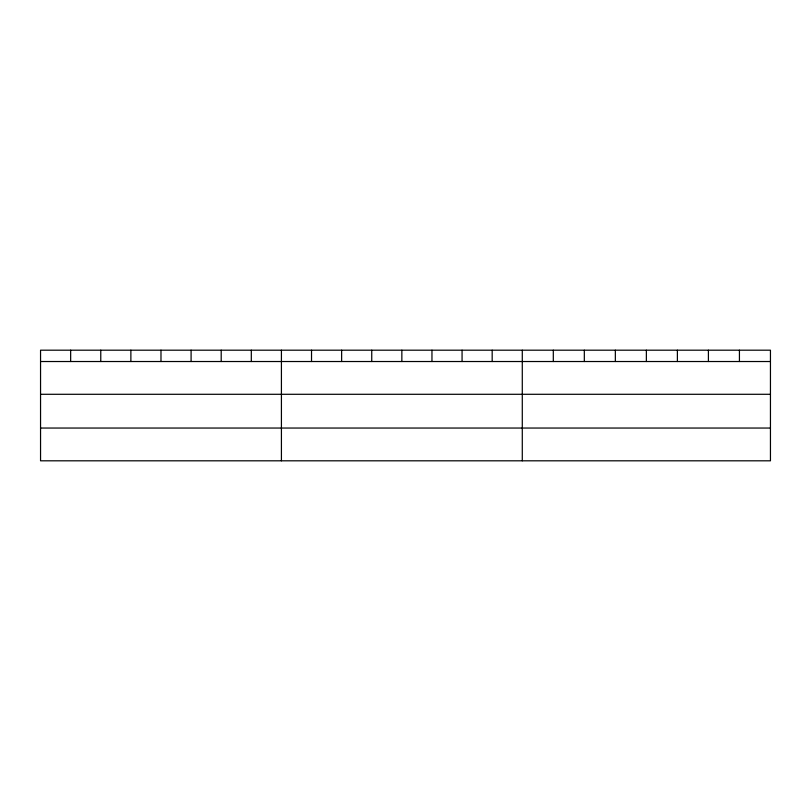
<?xml version="1.0" encoding="UTF-8"?>
<svg xmlns="http://www.w3.org/2000/svg" width="811" height="811" viewBox="0 0 811 811"><rect width="100%" height="100%" fill="white"/><g stroke="black" fill="none" stroke-linecap="round" stroke-linejoin="round"><path stroke-width="1.22" d="M770.45 394.288L770.45 350.19L40.55 350.19L40.55 460.81L770.45 460.81L770.45 394.288L40.55 394.288M40.55 361.524L770.45 361.524M40.55 428.046L770.45 428.046M739.429 350.19L739.429 361.524M708.408 350.19L708.408 361.524M677.388 350.19L677.388 361.524M646.367 350.19L646.367 361.524M615.346 350.19L615.346 361.524M584.325 350.19L584.325 361.524M553.305 350.19L553.305 361.524M522.284 350.19L522.284 460.81M492.176 350.19L492.176 361.524M462.067 350.19L462.067 361.524M431.959 350.19L431.959 361.524M401.85 350.19L401.85 361.524M371.742 350.19L371.742 361.524M341.634 350.19L341.634 361.524M311.525 350.19L311.525 361.524M281.417 350.19L281.417 460.81M251.309 350.19L251.309 361.524M221.2 350.19L221.2 361.524M191.092 350.19L191.092 361.524M160.983 350.19L160.983 361.524M130.875 350.19L130.875 361.524M100.767 350.19L100.767 361.524M70.658 350.19L70.658 361.524"/></g></svg>
